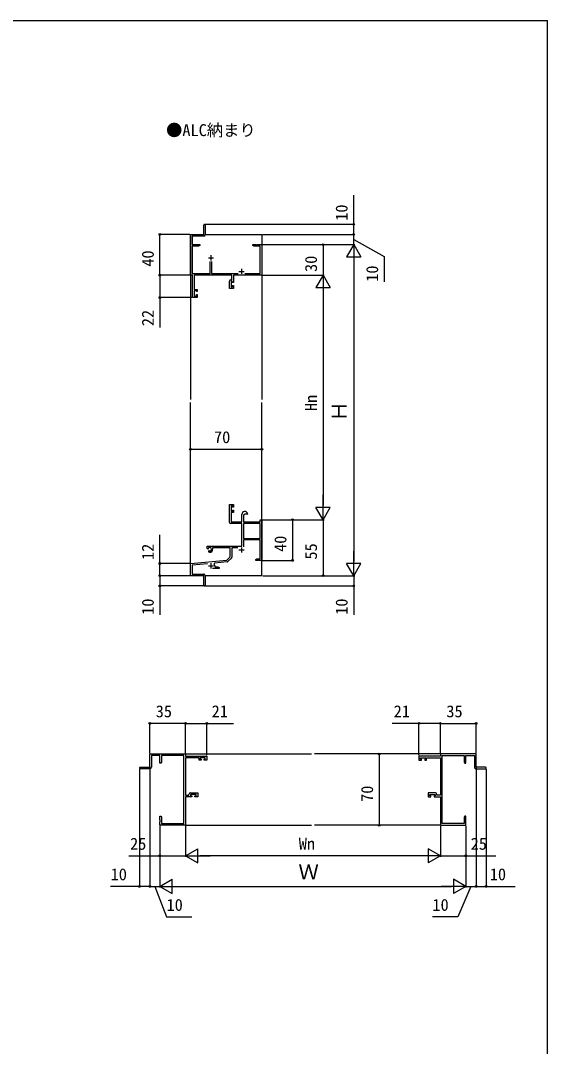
# Model space of a CAD drawing. Units: millimetres, scale not verified. Extents: x -700 to 700, y -1043 to 1038.
# Drawn here: x 183 to 700, y -10 to 997 of the extents above; entities that cross this region are included whole.
import ezdxf
from ezdxf.enums import TextEntityAlignment as Align

# ---------------------------------------------------------------- set-up
doc = ezdxf.new("R2010")
doc.units = ezdxf.units.MM
doc.header["$LTSCALE"] = 6
for name, color, linetype in [('0-1_USER1', 3, 'Continuous'), ('0-2_YKK_11', 7, 'Continuous'), ('0-3_YKK_12', 2, 'Continuous'), ('0-4_YKK_D', 6, 'Continuous'), ('0-5_YKK_ZWAK', 7, 'Continuous')]:
    doc.layers.add(name, color=color, linetype=linetype)
doc.styles.add('ＭＳ ゴシック', font='')
doc.styles.get('ＭＳ ゴシック').set_extended_font_data('MS Gothic')

msp = doc.modelspace()

# ---------------------------------------------------------------- linework, layer by layer
at = {"layer": '0-2_YKK_11'}
for p, q in [((364.5, 796.25), (364.5, 786.87)), ((370, 766.5), (370, 761.5)), ((367.5, 764), (372.5, 764)), ((397.5, 750.7), (402.5, 750.7)), ((400, 753.2), (400, 748.2)), ((397.5, 477.3), (402.5, 477.3)), ((400, 479.8), (400, 474.8)), ((370, 464.2), (370, 459.2)), ((390.337, 469.532), (386.606, 465.801)), ((367.5, 461.7), (372.5, 461.7)), ((364.5, 452.03), (364.5, 442.75)), ((310.13, 262.5), (300.75, 262.5)), ((629.87, 262.5), (639.25, 262.5))]:
    msp.add_line(p, q, dxfattribs=at)
for points in [[(389.6, 742.6), (390.37, 742.6), (390.37, 747), (353.63, 747), (353.63, 732.8), (356.6, 732.8), (356.6, 730.9), (355.8, 730.9), (355.8, 732), (353.63, 732), (353.63, 726.5), (355.8, 726.5), (355.8, 727.9), (356.6, 727.9), (356.6, 725), (352, 725), (352, 747), (350, 747), (350, 787), (363, 787), (363, 796.25)], [(363, 785.37), (351.63, 785.37), (351.63, 777), (359, 777), (359, 776), (357.909, 775.37), (351.63, 775.37), (351.63, 748.63), (369.35, 748.63), (369.35, 760.3)], [(403.35, 748.63), (418.37, 748.63), (418.37, 775.37), (412.091, 775.37), (411, 776), (411, 777), (414.542, 777), (414.725, 776.88), (415.275, 776.88), (415.458, 777), (415.542, 777), (415.725, 776.88), (416.275, 776.88), (416.458, 777), (420, 777), (420, 747), (392, 747), (392, 739.8), (391.2, 739.8), (391.2, 740.97), (389.73, 740.97), (389.73, 735.5), (391.2, 735.5), (391.2, 736.8), (392, 736.8), (392, 734), (388.1, 734), (388.1, 741.1)], [(370.65, 760.3), (370.65, 748.63), (396.65, 748.63)], [(388.1, 504.2), (388.1, 522), (392, 522), (392, 519.2), (391.2, 519.2), (391.2, 520.5), (389.73, 520.5), (389.73, 515.1), (391.2, 515.1), (391.2, 516.2), (392, 516.2), (392, 513.9), (389.9, 513.9), (389.9, 505), (400.3, 505), (400.3, 512)], [(406.165, 512.889), (405.879, 512.5), (403.6, 512.5), (401.93, 511.536), (401.93, 505), (418.37, 505), (418.37, 507), (420, 507), (420, 467), (417.958, 467), (417.775, 467.12), (417.225, 467.12), (417.042, 467), (416.958, 467), (416.775, 467.12), (416.225, 467.12), (416.042, 467), (414, 467), (414, 468), (415.091, 468.63), (418.37, 468.63), (418.37, 487.3), (401.93, 487.3), (401.93, 480.424)], [(367.435, 479.281), (367.473, 478.822), (367.45, 478.318), (367.1, 478.115), (366.2, 478.635), (366.2, 481), (400.3, 481), (400.3, 503.2), (389.1, 503.2)], [(363, 442.75), (363, 446.542), (363.12, 446.725), (363.12, 447.275), (363, 447.458), (363, 452), (350, 452), (350, 464), (385.616, 467.116), (389, 470.5), (389, 479.37), (371.7, 479.37), (371.7, 478)], [(368.7, 475), (368, 475), (368, 476.557), (368.35, 476.759), (368.799, 476.526), (369.177, 476.264)], [(396.542, 479.37), (390.63, 479.37), (390.63, 470.239)], [(366.63, 463.819), (351.63, 462.506), (351.63, 453.63), (362.9, 453.63)], [(385.986, 465.512), (373.52, 464.421), (373.139, 463.659)], [(373.7, 461.7), (373.7, 460.63), (376.909, 460.63), (378, 460), (378, 459), (371.65, 459)], [(300.75, 264), (310, 264), (310, 277), (345, 277), (345, 275), (366, 275), (366, 271.1), (363.4, 271.1), (363.4, 271.9), (364.5, 271.9), (364.5, 273.37), (359.3, 273.37), (359.3, 271.9), (360.4, 271.9), (360.4, 271.1), (358.5, 271.1), (358.5, 273.37), (345, 273.37), (345, 236.63), (348.4, 236.63), (348.4, 237.4)], [(343.37, 208.63), (343.37, 275.37), (321.63, 275.37), (321.63, 269.091), (321, 268), (320, 268), (320, 275.37), (311.63, 275.37), (311.63, 264)], [(639.25, 264), (630, 264), (630, 277), (595, 277), (595, 275), (574, 275), (574, 271.1), (576.6, 271.1), (576.6, 271.9), (575.5, 271.9), (575.5, 273.37), (580.7, 273.37), (580.7, 271.9), (579.6, 271.9), (579.6, 271.1), (581.5, 271.1), (581.5, 273.37), (595, 273.37), (595, 236.63), (591.6, 236.63), (591.6, 237.4)], [(596.63, 208.63), (596.63, 275.37), (618.37, 275.37), (618.37, 269.091), (619, 268), (620, 268), (620, 275.37), (628.37, 275.37), (628.37, 264)], [(349.9, 238.9), (357, 238.9), (357, 235), (354.2, 235), (354.2, 235.8), (355.5, 235.8), (355.5, 237.27), (350.03, 237.27), (350.03, 235.8), (351.2, 235.8), (351.2, 235), (345, 235), (345, 207), (320, 207), (320, 210.542), (320.12, 210.725), (320.12, 211.275), (320, 211.458), (320, 211.542), (320.12, 211.725), (320.12, 212.275), (320, 212.458), (320, 216), (321, 216), (321.63, 214.909), (321.63, 208.63), (343.37, 208.63)], [(590.1, 238.9), (583, 238.9), (583, 235), (585.8, 235), (585.8, 235.8), (584.5, 235.8), (584.5, 237.27), (589.97, 237.27), (589.97, 235.8), (588.8, 235.8), (588.8, 235), (595, 235), (595, 207), (620, 207), (620, 210.542), (619.88, 210.725), (619.88, 211.275), (620, 211.458), (620, 211.542), (619.88, 211.725), (619.88, 212.275), (620, 212.458), (620, 216), (619, 216), (618.37, 214.909), (618.37, 208.63), (596.63, 208.63)]]:
    msp.add_lwpolyline(points, dxfattribs=at)
msp.add_lwpolyline([(418.37, 503.37), (401.93, 503.37), (401.93, 488.5), (418.37, 488.5)], close=True, dxfattribs=at)
for centre, radius, start, end in [((363.75, 796.25), 0.75, 359.99999, 180.00001), ((363, 786.87), 1.5, 270.00001, 359.99999), ((389.6, 741.1), 1.5, 90.00001, 179.99999), ((403.3, 512), 3, 17.23529, 180), ((389.1, 504.2), 1, 180.00001, 269.99999), ((368.7, 478), 1.8, 285.36688, 134.63312), ((368.7, 478), 3, 270.00001, 359.99999), ((370, 461.7), 3.7, 0, 31.96331), ((385.899, 466.508), 1, 275, 315.00002), ((389.63, 470.239), 1, 315, 359.99999), ((362.9, 452.03), 1.6, 0.00001, 89.99999), ((363.75, 442.75), 0.75, 179.99999, 0.00001), ((300.75, 263.25), 0.75, 89.99999, 270.00001), ((310.13, 264), 1.5, 270.00001, 359.99999), ((629.87, 264), 1.5, 180.00001, 269.99999), ((639.25, 263.25), 0.75, 269.99999, 90.00001), ((349.9, 237.4), 1.5, 90.00001, 179.99999), ((590.1, 237.4), 1.5, 0.00001, 89.99999)]:
    msp.add_arc(centre, radius, start, end, dxfattribs=at)
at = {"layer": '0-3_YKK_12'}
for p, q in [((350, 787), (362.7, 787)), ((350, 787), (350, 625)), ((364.5, 787), (420, 787)), ((420, 787), (420, 776.5)), ((420, 777), (420, 625)), ((350, 452), (350, 622)), ((420, 452), (420, 622)), ((350.3, 452), (350, 452)), ((420, 452), (364.5, 452)), ((344.7, 277), (468.5, 277)), ((595.3, 277), (471.5, 277)), ((344.7, 207), (468.5, 207)), ((595.3, 207), (471.5, 207))]:
    msp.add_line(p, q, dxfattribs=at)
at = {"layer": '0-4_YKK_D'}
for p, q in [((364.75, 797), (511, 797)), ((349.3, 787), (319, 787)), ((320, 747), (320, 787)), ((421, 787), (511, 787)), ((421, 787), (511, 787)), ((510, 777), (510, 787)), ((420.5, 777), (481, 777)), ((420.5, 777), (511, 777)), ((420.5, 777), (511, 777)), ((480, 777), (480, 747)), ((510, 777), (503, 764.876)), ((510, 777), (517, 764.876)), ((510, 777), (510, 752.751)), ((503, 764.876), (517, 764.876)), ((510, 763), (510, 466)), ((349.3, 747), (319, 747)), ((349.3, 747), (319, 747)), ((420.774, 747), (481, 747)), ((420.774, 747), (481, 747)), ((480, 747), (473, 734.876)), ((480, 747), (487, 734.876)), ((480, 747), (480, 722.751)), ((473, 734.876), (487, 734.876)), ((480, 733), (480, 521)), ((351.3, 725), (319, 725)), ((350, 576.118), (420, 576.118)), ((480, 507), (480, 531.249)), ((480, 507), (473, 519.124)), ((487, 519.124), (473, 519.124)), ((480, 507), (487, 519.124)), ((420.7, 507), (481, 507)), ((420.7, 507), (481, 507)), ((420.7, 507), (451, 507)), ((450, 507), (450, 467)), ((480, 507), (480, 452)), ((510, 452), (510, 476.249)), ((349, 464), (319, 464)), ((420.5, 467), (451, 467)), ((510, 452), (503, 464.124)), ((517, 464.124), (503, 464.124)), ((510, 452), (517, 464.124)), ((349.3, 452), (319, 452)), ((349.3, 452), (319, 452)), ((421, 452), (481, 452)), ((421, 452), (511, 452)), ((421, 452), (511, 452)), ((362.75, 442), (319, 442)), ((364.75, 442), (511, 442)), ((310, 277.7), (310, 308)), ((345, 307), (310, 307)), ((345, 277.7), (345, 308)), ((345, 277.7), (345, 308)), ((366, 275.7), (366, 308)), ((574, 275.7), (574, 308)), ((595, 277.7), (595, 308)), ((595, 277.7), (595, 308)), ((595, 307), (630, 307)), ((630, 277.7), (630, 308)), ((535, 277), (535, 207)), ((300, 262.25), (300, 146)), ((310, 263.3), (310, 146)), ((310, 263.3), (310, 146)), ((630, 263.3), (630, 146)), ((630, 263.3), (630, 146)), ((640, 262.25), (640, 146)), ((320, 206.5), (320, 176)), ((320, 206.5), (320, 146)), ((320, 206.5), (320, 146)), ((345, 206.3), (345, 176)), ((345, 206.3), (345, 176)), ((595, 206.3), (595, 176)), ((595, 206.3), (595, 176)), ((620, 206.5), (620, 176)), ((620, 206.5), (620, 146)), ((620, 206.5), (620, 146)), ((345, 177), (357.124, 184)), ((357.124, 170), (357.124, 184)), ((595, 177), (582.876, 184)), ((582.876, 184), (582.876, 170)), ((289.41, 177), (320, 177)), ((320, 177), (345, 177)), ((345, 177), (357.124, 170)), ((345, 177), (369.249, 177)), ((581, 177), (359, 177)), ((595, 177), (570.751, 177)), ((595, 177), (582.876, 170)), ((320, 147), (332.124, 154)), ((332.124, 140), (332.124, 154)), ((620, 147), (607.876, 154)), ((607.876, 154), (607.876, 140)), ((310, 147), (320, 147)), ((320, 147), (332.124, 140)), ((320, 147), (344.249, 147)), ((334, 147), (606, 147)), ((620, 147), (595.751, 147)), ((620, 147), (607.876, 140)), ((620, 147), (630, 147))]:
    msp.add_line(p, q, dxfattribs=at)
for points in [[(510, 787), (510, 797), (510, 825.4)], [(510, 782), (540, 765.5), (540, 740.5)], [(320, 747), (320, 725), (320, 695.691)], [(320, 452), (320, 464), (320, 492.036)], [(320, 452), (320, 442), (320, 413.6)], [(510, 452), (510, 442), (510, 413.6)], [(345, 307), (366, 307), (392.127, 307)], [(595, 307), (574, 307), (547.873, 307)], [(595, 177), (620, 177), (649.309, 177)], [(310, 147), (300, 147), (271.6, 147)], [(315, 147), (326.433, 117), (351.433, 117)], [(625, 147), (612.134, 117), (587.134, 117)], [(630, 147), (640, 147), (668.4, 147)]]:
    msp.add_lwpolyline(points, dxfattribs=at)
for centre in [(510, 797), (320, 787), (510, 787), (510, 787), (480, 777), (320, 747), (320, 747), (320, 725), (350, 576.118), (420, 576.118), (450, 507), (320, 464), (450, 467), (320, 452), (320, 452), (480, 452), (320, 442), (510, 442), (310, 307), (345, 307), (345, 307), (366, 307), (574, 307), (595, 307), (595, 307), (630, 307), (535, 277), (535, 207), (320, 177), (620, 177), (300, 147), (310, 147), (310, 147), (630, 147), (630, 147), (640, 147)]:
    msp.add_circle(centre, 0.85, dxfattribs=at)
at = {"layer": '0-5_YKK_ZWAK'}
msp.add_line((-700, 997), (700, 997), dxfattribs=at)
msp.add_lwpolyline([(-700, -1043), (700, -1043), (700, 997)], dxfattribs=at)

# ---------------------------------------------------------------- texts
at = {"layer": '0-1_USER1', "style": 'ＭＳ ゴシック'}
msp.add_text('●ALC納まり', height=11.73, dxfattribs=at).set_placement((326, 880), align=Align.BOTTOM_LEFT)
at = {"layer": '0-4_YKK_D', "style": 'ＭＳ ゴシック'}
for s, height, p in [('10', 11.73, (507.5, 800.445)), ('40', 11.73, (317.5, 755.364)), ('30', 11.73, (477.5, 750.182)), ('10', 11.73, (537.5, 740.545)), ('22', 11.73, (317.5, 697.009)), ('Hn', 11.73, (477.5, 613.591)), ('Ｈ', 14.66, (507.5, 603.364)), ('40', 11.73, (447.5, 475.364)), ('12', 11.73, (317.5, 467.445)), ('55', 11.73, (477.5, 467.864)), ('10', 11.73, (317.5, 413.645)), ('10', 11.73, (507.5, 413.645)), ('70', 11.73, (532.5, 230))]:
    msp.add_text(s, height=height, rotation=90, dxfattribs=at).set_placement(p, align=Align.BOTTOM_LEFT)
for s, height, p in [('70', 11.73, (373, 578.618)), ('35', 11.73, (315.864, 309.5)), ('21', 11.73, (370.718, 309.5)), ('21', 11.73, (549.191, 309.5)), ('35', 11.73, (600.864, 309.5)), ('25', 11.73, (290.728, 179.5)), ('Wn', 11.73, (456.136, 179.5)), ('25', 11.73, (624.718, 179.5)), ('10', 11.73, (271.645, 149.5)), ('Ｗ', 14.66, (455.795, 149.5)), ('10', 11.73, (643.445, 149.5)), ('10', 11.73, (326.479, 119.5)), ('10', 11.73, (587.179, 119.5))]:
    msp.add_text(s, height=height, dxfattribs=at).set_placement(p, align=Align.BOTTOM_LEFT)

doc.saveas('drawing.dxf')
